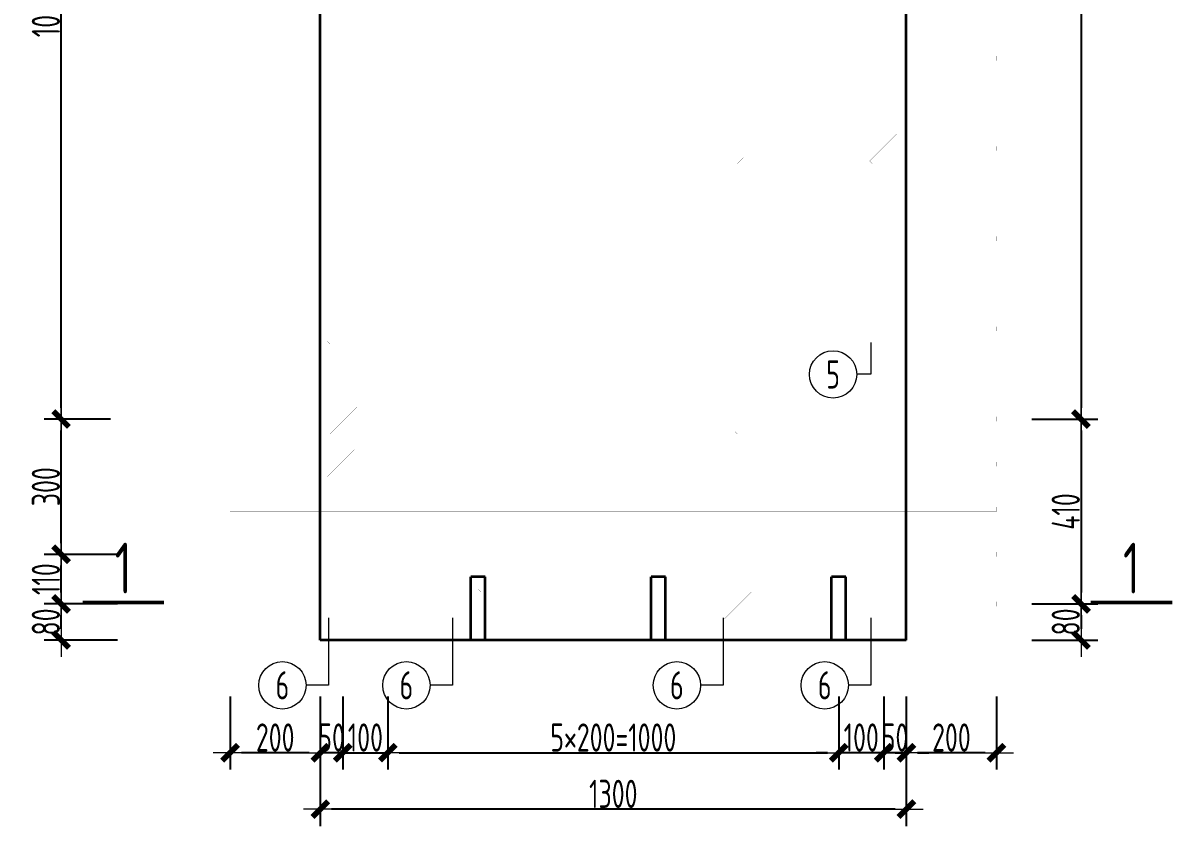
# Model space of a CAD drawing. Extents: x -85320 to 1679916, y -1321939 to 627.
# Drawn here: x 1154728 to 1164924, y -1100517 to -1093393 of the extents above; entities that cross this region are included whole.
import ezdxf
from ezdxf.enums import TextEntityAlignment as Align

# ---------------------------------------------------------------- set-up
doc = ezdxf.new("R2010")
doc.units = 0
doc.header["$LTSCALE"] = 1000
doc.layers.add('图名', color=85, linetype='Continuous')
doc.layers.add('砼墙', color=3, linetype='Continuous')
for name, color, linetype, lineweight in [('直线', 7, 'Continuous', 18), ('预制墙墙身水平筋', 130, 'Continuous', 18), ('预制墙墙身纵向受力筋', 1, 'Continuous', 18), ('预制墙墙身纵向非受力筋', 94, 'Continuous', 18), ('预制墙墙身附加筋', 94, 'Continuous', 18), ('预制墙拉筋', 130, 'Continuous', 18), ('预制墙详图标注', 3, 'Continuous', 18), ('预制墙详图轮廓', 3, 'Continuous', 35)]:
    doc.layers.add(name, color=color, linetype=linetype, lineweight=lineweight)
doc.styles.add('样式 1', font='yjkeng.shx', dxfattribs={"width": 0.7, "bigfont": 'yjkchn.shx'})
doc.styles.add('样式 2', font='yjkeng.shx', dxfattribs={"width": 0.7, "bigfont": 'yjkchn.shx'})
doc.dimstyles.new('盈建科结构', dxfattribs={"dimscale": 100, "dimtxt": 2.5, "dimasz": 1, "dimexe": 1.5, "dimexo": 0.625, "dimgap": 0.1, "dimtad": 1, "dimdec": 0, "dimrnd": 1, "dimzin": 0, "dimdsep": 46, "dimtxsty": '样式 1', "dimblk": '_yjkbk', "dimblk1": 'ARCHTICK', "dimblk2": 'ARCHTICK', "dimcen": 0.09, "dimadec": 0, "dimazin": 0, "dimtfac": 1, "dimtdec": 4, "dimtix": 1, "dimtmove": 2, "dimatfit": 3, "dimfxl": 1, "dimtolj": 1, "dimtzin": 0, "dimarcsym": 0})

# ---------------------------------------------------------------- blocks, each defined once
blk = doc.blocks.new('_yjkbk')
blk.add_line((-1, 0), (1.5, 0))
blk.add_lwpolyline([(-0.7, -0.7, 0.5, 0.5, 0), (0.7, 0.7, 0.5, 0.5, 0)], format="xyseb")
blk = doc.blocks.new('*D3483')
at = {"layer": 'Defpoints', "color": 0, "transparency": 16777216}
for p in [(1162566, -1099367), (1163366, -1099367), (1162566, -1099867)]:
    blk.add_point(p, dxfattribs=at)
at = {"layer": '预制墙详图标注', "color": 0, "lineweight": -2, "transparency": 16777216}
for p, q in [((1162566, -1099367), (1162566, -1100017)), ((1163366, -1099367), (1163366, -1100017)), ((1163266, -1099867), (1162666, -1099867))]:
    blk.add_line(p, q, dxfattribs=at)
at = {"layer": '预制墙详图标注', "color": 0, "lineweight": -2, "transparency": 16777216, "xscale": 100, "yscale": 100, "zscale": 100, "rotation": 180}
blk.add_blockref('_yjkbk', (1162566, -1099867), dxfattribs=at)
at = {"layer": '预制墙详图标注', "color": 0, "lineweight": -2, "transparency": 16777216, "xscale": 100, "yscale": 100, "zscale": 100}
blk.add_blockref('_yjkbk', (1163366, -1099867), dxfattribs=at)
at = {"layer": '预制墙详图标注', "color": 0, "transparency": 16777216, "insert": (1162966, -1099857), "char_height": 250, "attachment_point": 8, "style": '样式 1'}
blk.add_mtext('\\A1;200', dxfattribs=at)
blk = doc.blocks.new('_ArchTick')
at = {"color": 0, "linetype": 'ByBlock', "const_width": 0.4}
blk.add_lwpolyline([(-0.5, -0.5), (0.5, 0.5)], dxfattribs=at)
blk = doc.blocks.new('*D3484')
at = {"layer": 'Defpoints', "color": 0, "transparency": 16777216}
for p in [(1162366, -1099367), (1162566, -1099367), (1162366, -1099867)]:
    blk.add_point(p, dxfattribs=at)
at = {"layer": '预制墙详图标注', "color": 0, "lineweight": -2, "transparency": 16777216}
for p, q in [((1162366, -1099367), (1162366, -1100017)), ((1162566, -1099367), (1162566, -1100017)), ((1162266, -1099867), (1162166, -1099867)), ((1162566, -1099867), (1162366, -1099867)), ((1162666, -1099867), (1162766, -1099867))]:
    blk.add_line(p, q, dxfattribs=at)
at = {"layer": '预制墙详图标注', "color": 0, "lineweight": -2, "transparency": 16777216, "xscale": 100, "yscale": 100, "zscale": 100}
blk.add_blockref('_yjkbk', (1162366, -1099867), dxfattribs=at)
at = {"layer": '预制墙详图标注', "color": 0, "lineweight": -2, "transparency": 16777216, "xscale": 100, "yscale": 100, "zscale": 100, "rotation": 180}
blk.add_blockref('_yjkbk', (1162566, -1099867), dxfattribs=at)
at = {"layer": '预制墙详图标注', "color": 0, "transparency": 16777216, "insert": (1162466, -1099857), "char_height": 250, "attachment_point": 8, "style": '样式 1'}
blk.add_mtext('\\A1;50', dxfattribs=at)
blk = doc.blocks.new('*D3485')
at = {"layer": 'Defpoints', "color": 0, "transparency": 16777216}
for p in [(1157966, -1099367), (1161966, -1099367), (1161966, -1099867)]:
    blk.add_point(p, dxfattribs=at)
at = {"layer": '预制墙详图标注', "color": 0, "lineweight": -2, "transparency": 16777216}
for p, q in [((1157966, -1099430), (1157966, -1100017)), ((1161966, -1099430), (1161966, -1100017)), ((1158066, -1099867), (1161866, -1099867))]:
    blk.add_line(p, q, dxfattribs=at)
at = {"layer": '预制墙详图标注', "color": 0, "lineweight": -2, "transparency": 16777216, "xscale": 100, "yscale": 100, "zscale": 100, "rotation": 180}
blk.add_blockref('_yjkbk', (1157966, -1099867), dxfattribs=at)
at = {"layer": '预制墙详图标注', "color": 0, "lineweight": -2, "transparency": 16777216, "xscale": 100, "yscale": 100, "zscale": 100}
blk.add_blockref('_yjkbk', (1161966, -1099867), dxfattribs=at)
at = {"layer": '预制墙详图标注', "color": 0, "transparency": 16777216, "insert": (1159966, -1099857), "char_height": 250, "attachment_point": 8, "style": '样式 1'}
blk.add_mtext('\\A1;5×200=1000', dxfattribs=at)
blk = doc.blocks.new('*D3486')
at = {"layer": 'Defpoints', "color": 0, "transparency": 16777216}
for p in [(1157366, -1099367), (1157566, -1099367), (1157366, -1099867)]:
    blk.add_point(p, dxfattribs=at)
at = {"layer": '预制墙详图标注', "color": 0, "lineweight": -2, "transparency": 16777216}
for p, q in [((1157366, -1099367), (1157366, -1100017)), ((1157566, -1099367), (1157566, -1100017)), ((1157266, -1099867), (1157166, -1099867)), ((1157566, -1099867), (1157366, -1099867)), ((1157666, -1099867), (1157766, -1099867))]:
    blk.add_line(p, q, dxfattribs=at)
at = {"layer": '预制墙详图标注', "color": 0, "lineweight": -2, "transparency": 16777216, "xscale": 100, "yscale": 100, "zscale": 100}
blk.add_blockref('_yjkbk', (1157366, -1099867), dxfattribs=at)
at = {"layer": '预制墙详图标注', "color": 0, "lineweight": -2, "transparency": 16777216, "xscale": 100, "yscale": 100, "zscale": 100, "rotation": 180}
blk.add_blockref('_yjkbk', (1157566, -1099867), dxfattribs=at)
at = {"layer": '预制墙详图标注', "color": 0, "transparency": 16777216, "insert": (1157466, -1099857), "char_height": 250, "attachment_point": 8, "style": '样式 1'}
blk.add_mtext('\\A1;50', dxfattribs=at)
blk = doc.blocks.new('*D3487')
at = {"layer": 'Defpoints', "color": 0, "transparency": 16777216}
for p in [(1156566, -1099367), (1157366, -1099367), (1156566, -1099867)]:
    blk.add_point(p, dxfattribs=at)
at = {"layer": '预制墙详图标注', "color": 0, "lineweight": -2, "transparency": 16777216}
for p, q in [((1156566, -1099367), (1156566, -1100017)), ((1157366, -1099367), (1157366, -1100017)), ((1157266, -1099867), (1156666, -1099867))]:
    blk.add_line(p, q, dxfattribs=at)
at = {"layer": '预制墙详图标注', "color": 0, "lineweight": -2, "transparency": 16777216, "xscale": 100, "yscale": 100, "zscale": 100, "rotation": 180}
blk.add_blockref('_yjkbk', (1156566, -1099867), dxfattribs=at)
at = {"layer": '预制墙详图标注', "color": 0, "lineweight": -2, "transparency": 16777216, "xscale": 100, "yscale": 100, "zscale": 100}
blk.add_blockref('_yjkbk', (1157366, -1099867), dxfattribs=at)
at = {"layer": '预制墙详图标注', "color": 0, "transparency": 16777216, "insert": (1156966, -1099857), "char_height": 250, "attachment_point": 8, "style": '样式 1'}
blk.add_mtext('\\A1;200', dxfattribs=at)
blk = doc.blocks.new('*D3488')
at = {"layer": 'Defpoints', "color": 0, "transparency": 16777216}
for p in [(1157366, -1099867), (1162566, -1099867), (1157366, -1100367)]:
    blk.add_point(p, dxfattribs=at)
at = {"layer": '预制墙详图标注', "color": 0, "lineweight": -2, "transparency": 16777216}
for p, q in [((1157366, -1099930), (1157366, -1100517)), ((1162566, -1099930), (1162566, -1100517)), ((1162466, -1100367), (1157466, -1100367))]:
    blk.add_line(p, q, dxfattribs=at)
at = {"layer": '预制墙详图标注', "color": 0, "lineweight": -2, "transparency": 16777216, "xscale": 100, "yscale": 100, "zscale": 100, "rotation": 180}
blk.add_blockref('_yjkbk', (1157366, -1100367), dxfattribs=at)
at = {"layer": '预制墙详图标注', "color": 0, "lineweight": -2, "transparency": 16777216, "xscale": 100, "yscale": 100, "zscale": 100}
blk.add_blockref('_yjkbk', (1162566, -1100367), dxfattribs=at)
at = {"layer": '预制墙详图标注', "color": 0, "transparency": 16777216, "insert": (1159966, -1100357), "char_height": 250, "attachment_point": 8, "style": '样式 1'}
blk.add_mtext('\\A1;1300', dxfattribs=at)
blk = doc.blocks.new('*D3489')
at = {"layer": 'Defpoints', "color": 0, "transparency": 16777216}
for p in [(1163616, -1098547), (1163616, -1098867), (1164116, -1098867)]:
    blk.add_point(p, dxfattribs=at)
at = {"layer": '预制墙详图标注', "color": 0, "lineweight": -2, "transparency": 16777216}
for p, q in [((1163679, -1098547), (1164266, -1098547)), ((1164116, -1098647), (1164116, -1098767)), ((1163679, -1098867), (1164266, -1098867))]:
    blk.add_line(p, q, dxfattribs=at)
at = {"layer": '预制墙详图标注', "color": 0, "lineweight": -2, "transparency": 16777216, "xscale": 100, "yscale": 100, "zscale": 100}
for p, rotation in [((1164116, -1098547), 90), ((1164116, -1098867), 270)]:
    blk.add_blockref('_yjkbk', p, dxfattribs=dict(at, rotation=rotation))
at = {"layer": '预制墙详图标注', "color": 0, "transparency": 16777216, "insert": (1164106, -1098707), "char_height": 250, "attachment_point": 8, "rotation": 90, "style": '样式 1'}
blk.add_mtext('\\A1;80', dxfattribs=at)
blk = doc.blocks.new('*D3490')
at = {"layer": 'Defpoints', "color": 0, "transparency": 16777216}
for p in [(1163616, -1096907), (1163616, -1098547), (1164116, -1098547)]:
    blk.add_point(p, dxfattribs=at)
at = {"layer": '预制墙详图标注', "color": 0, "lineweight": -2, "transparency": 16777216}
for p, q in [((1163679, -1096907), (1164266, -1096907)), ((1164116, -1097007), (1164116, -1098447)), ((1163679, -1098547), (1164266, -1098547))]:
    blk.add_line(p, q, dxfattribs=at)
at = {"layer": '预制墙详图标注', "color": 0, "lineweight": -2, "transparency": 16777216, "xscale": 100, "yscale": 100, "zscale": 100}
for p, rotation in [((1164116, -1096907), 90), ((1164116, -1098547), 270)]:
    blk.add_blockref('_yjkbk', p, dxfattribs=dict(at, rotation=rotation))
at = {"layer": '预制墙详图标注', "color": 0, "transparency": 16777216, "insert": (1164106, -1097727), "char_height": 250, "attachment_point": 8, "rotation": 90, "style": '样式 1'}
blk.add_mtext('\\A1;410', dxfattribs=at)
blk = doc.blocks.new('*D3491')
at = {"layer": 'Defpoints', "color": 0, "transparency": 16777216}
for p in [(1155066, -1098547), (1155566, -1098547), (1155566, -1098867)]:
    blk.add_point(p, dxfattribs=at)
at = {"layer": '预制墙详图标注', "color": 0, "lineweight": -2, "transparency": 16777216}
for p, q in [((1155566, -1098547), (1154916, -1098547)), ((1155066, -1098767), (1155066, -1098647)), ((1155566, -1098867), (1154916, -1098867))]:
    blk.add_line(p, q, dxfattribs=at)
at = {"layer": '预制墙详图标注', "color": 0, "lineweight": -2, "transparency": 16777216, "xscale": 100, "yscale": 100, "zscale": 100}
for p, rotation in [((1155066, -1098547), 90), ((1155066, -1098867), 270)]:
    blk.add_blockref('_yjkbk', p, dxfattribs=dict(at, rotation=rotation))
at = {"layer": '预制墙详图标注', "color": 0, "transparency": 16777216, "insert": (1155056, -1098707), "char_height": 250, "attachment_point": 8, "rotation": 90, "style": '样式 1'}
blk.add_mtext('\\A1;80', dxfattribs=at)
blk = doc.blocks.new('*D3492')
at = {"layer": 'Defpoints', "color": 0, "transparency": 16777216}
for p in [(1155066, -1098107), (1155566, -1098107), (1155566, -1098547)]:
    blk.add_point(p, dxfattribs=at)
at = {"layer": '预制墙详图标注', "color": 0, "lineweight": -2, "transparency": 16777216}
for p, q in [((1155566, -1098107), (1154916, -1098107)), ((1155066, -1098447), (1155066, -1098207)), ((1155566, -1098547), (1154916, -1098547))]:
    blk.add_line(p, q, dxfattribs=at)
at = {"layer": '预制墙详图标注', "color": 0, "lineweight": -2, "transparency": 16777216, "xscale": 100, "yscale": 100, "zscale": 100}
for p, rotation in [((1155066, -1098107), 90), ((1155066, -1098547), 270)]:
    blk.add_blockref('_yjkbk', p, dxfattribs=dict(at, rotation=rotation))
at = {"layer": '预制墙详图标注', "color": 0, "transparency": 16777216, "insert": (1155056, -1098327), "char_height": 250, "attachment_point": 8, "rotation": 90, "style": '样式 1'}
blk.add_mtext('\\A1;110', dxfattribs=at)
blk = doc.blocks.new('*D3493')
at = {"layer": 'Defpoints', "color": 0, "transparency": 16777216}
for p in [(1155066, -1096907), (1155566, -1096907), (1155566, -1098107)]:
    blk.add_point(p, dxfattribs=at)
at = {"layer": '预制墙详图标注', "color": 0, "lineweight": -2, "transparency": 16777216}
for p, q in [((1155504, -1096907), (1154916, -1096907)), ((1155066, -1098007), (1155066, -1097007)), ((1155504, -1098107), (1154916, -1098107))]:
    blk.add_line(p, q, dxfattribs=at)
at = {"layer": '预制墙详图标注', "color": 0, "lineweight": -2, "transparency": 16777216, "xscale": 100, "yscale": 100, "zscale": 100}
for p, rotation in [((1155066, -1096907), 90), ((1155066, -1098107), 270)]:
    blk.add_blockref('_yjkbk', p, dxfattribs=dict(at, rotation=rotation))
at = {"layer": '预制墙详图标注', "color": 0, "transparency": 16777216, "insert": (1155056, -1097507), "char_height": 250, "attachment_point": 8, "rotation": 90, "style": '样式 1'}
blk.add_mtext('\\A1;300', dxfattribs=at)
blk = doc.blocks.new('*D3494')
at = {"layer": 'Defpoints', "color": 0, "transparency": 16777216}
for p in [(1155066, -1088907), (1155566, -1088907), (1155566, -1096907)]:
    blk.add_point(p, dxfattribs=at)
at = {"layer": '预制墙详图标注', "color": 0, "lineweight": -2, "transparency": 16777216}
for p, q in [((1155504, -1088907), (1154916, -1088907)), ((1155066, -1096807), (1155066, -1089007)), ((1155504, -1096907), (1154916, -1096907))]:
    blk.add_line(p, q, dxfattribs=at)
at = {"layer": '预制墙详图标注', "color": 0, "lineweight": -2, "transparency": 16777216, "xscale": 100, "yscale": 100, "zscale": 100}
for p, rotation in [((1155066, -1088907), 90), ((1155066, -1096907), 270)]:
    blk.add_blockref('_yjkbk', p, dxfattribs=dict(at, rotation=rotation))
at = {"layer": '预制墙详图标注', "color": 0, "transparency": 16777216, "insert": (1155056, -1092907), "char_height": 250, "attachment_point": 8, "rotation": 90, "style": '样式 1'}
blk.add_mtext('\\A1;10×200=2000', dxfattribs=at)
blk = doc.blocks.new('*D3521')
at = {"layer": 'Defpoints', "color": 0, "transparency": 16777216}
for p in [(1161966, -1099367), (1162366, -1099367), (1161966, -1099867)]:
    blk.add_point(p, dxfattribs=at)
at = {"layer": '预制墙详图标注', "color": 0, "lineweight": -2, "transparency": 16777216}
for p, q in [((1161966, -1099367), (1161966, -1100017)), ((1162366, -1099367), (1162366, -1100017)), ((1161866, -1099867), (1161766, -1099867)), ((1162366, -1099867), (1161966, -1099867)), ((1162466, -1099867), (1162566, -1099867))]:
    blk.add_line(p, q, dxfattribs=at)
at = {"layer": '预制墙详图标注', "color": 0, "lineweight": -2, "transparency": 16777216, "xscale": 100, "yscale": 100, "zscale": 100}
blk.add_blockref('_yjkbk', (1161966, -1099867), dxfattribs=at)
at = {"layer": '预制墙详图标注', "color": 0, "lineweight": -2, "transparency": 16777216, "xscale": 100, "yscale": 100, "zscale": 100, "rotation": 180}
blk.add_blockref('_yjkbk', (1162366, -1099867), dxfattribs=at)
at = {"layer": '预制墙详图标注', "color": 0, "transparency": 16777216, "insert": (1162166, -1099857), "char_height": 250, "attachment_point": 8, "style": '样式 1'}
blk.add_mtext('\\A1;100', dxfattribs=at)
blk = doc.blocks.new('*D3530')
at = {"layer": 'Defpoints', "color": 0, "transparency": 16777216}
for p in [(1157566, -1099367), (1157966, -1099367), (1157966, -1099867)]:
    blk.add_point(p, dxfattribs=at)
at = {"layer": '预制墙详图标注', "color": 0, "lineweight": -2, "transparency": 16777216}
for p, q in [((1157566, -1099367), (1157566, -1100017)), ((1157966, -1099367), (1157966, -1100017)), ((1157466, -1099867), (1157366, -1099867)), ((1157566, -1099867), (1157966, -1099867)), ((1158066, -1099867), (1158166, -1099867))]:
    blk.add_line(p, q, dxfattribs=at)
at = {"layer": '预制墙详图标注', "color": 0, "lineweight": -2, "transparency": 16777216, "xscale": 100, "yscale": 100, "zscale": 100}
blk.add_blockref('_yjkbk', (1157566, -1099867), dxfattribs=at)
at = {"layer": '预制墙详图标注', "color": 0, "lineweight": -2, "transparency": 16777216, "xscale": 100, "yscale": 100, "zscale": 100, "rotation": 180}
blk.add_blockref('_yjkbk', (1157966, -1099867), dxfattribs=at)
at = {"layer": '预制墙详图标注', "color": 0, "transparency": 16777216, "insert": (1157766, -1099857), "char_height": 250, "attachment_point": 8, "style": '样式 1'}
blk.add_mtext('\\A1;100', dxfattribs=at)
blk = doc.blocks.new('*D3558')
at = {"layer": 'Defpoints', "color": 0, "transparency": 16777216}
for p in [(1163616, -1088087), (1163616, -1096907), (1164116, -1096907)]:
    blk.add_point(p, dxfattribs=at)
at = {"layer": '预制墙详图标注', "color": 0, "lineweight": -2, "transparency": 16777216}
for p, q in [((1163679, -1088087), (1164266, -1088087)), ((1164116, -1088187), (1164116, -1096807)), ((1163679, -1096907), (1164266, -1096907))]:
    blk.add_line(p, q, dxfattribs=at)
at = {"layer": '预制墙详图标注', "color": 0, "lineweight": -2, "transparency": 16777216, "xscale": 100, "yscale": 100, "zscale": 100}
for p, rotation in [((1164116, -1088087), 90), ((1164116, -1096907), 270)]:
    blk.add_blockref('_yjkbk', p, dxfattribs=dict(at, rotation=rotation))
at = {"layer": '预制墙详图标注', "color": 0, "transparency": 16777216, "insert": (1164106, -1092497), "char_height": 250, "attachment_point": 8, "rotation": 90, "style": '样式 1'}
blk.add_mtext('\\A1;2200', dxfattribs=at)

msp = doc.modelspace()

# ---------------------------------------------------------------- linework, layer by layer
at = {"layer": '图名', "lineweight": 50}
for p, q in [((1155978.538, -1098535.057), (1155258.538, -1098535.057)), ((1164203.538, -1098535.057), (1164923.538, -1098535.057))]:
    msp.add_line(p, q, dxfattribs=at)
at = {"layer": '直线', "lineweight": 18}
for points in [[(1162252.041, -1096229.055), (1162252.041, -1096509.055), (1162132.041, -1096509.055)], [(1157440.036, -1098669.055), (1157440.036, -1099269.055), (1157240.036, -1099269.055)], [(1158540.041, -1098669.055), (1158540.041, -1099269.055), (1158340.041, -1099269.055)], [(1160940.041, -1098669.055), (1160940.041, -1099269.055), (1160740.041, -1099269.055)], [(1162252.041, -1098669.055), (1162252.041, -1099269.055), (1162052.041, -1099269.055)]]:
    msp.add_lwpolyline(points, dxfattribs=at)
for centre in [(1161916.043, -1096510.861), (1157030.036, -1099269.055), (1158130.041, -1099269.055), (1160530.041, -1099269.055), (1161842.041, -1099269.055)]:
    msp.add_circle(centre, 210, dxfattribs=at)
at = {"layer": '砼墙', "lineweight": 35}
for p, q in [((1158702.038, -1098867.057), (1158702.038, -1098307.057)), ((1158830.038, -1098307.057), (1158702.038, -1098307.057)), ((1158830.038, -1098867.057), (1158830.038, -1098307.057)), ((1160302.038, -1098867.057), (1160302.038, -1098307.057)), ((1160430.038, -1098307.057), (1160302.038, -1098307.057)), ((1160430.038, -1098867.057), (1160430.038, -1098307.057)), ((1161902.038, -1098867.057), (1161902.038, -1098307.057)), ((1162030.038, -1098307.057), (1161902.038, -1098307.057)), ((1162030.038, -1098867.057), (1162030.038, -1098307.057))]:
    msp.add_line(p, q, dxfattribs=at)
at = {"layer": '预制墙墙身水平筋', "lineweight": 18, "const_width": 0.18}
for points in [[(1163229.503, -1093727.057), (1163366.038, -1093727.057), (1163366.038, -1093687.057), (1156566.038, -1093687.057), (1156566.038, -1093727.057), (1156702.574, -1093727.057), (1156702.574, -1093687.057), (1156566.038, -1093687.057), (1156566.038, -1093727.057), (1163366.038, -1093727.057), (1163366.038, -1093687.057), (1163229.503, -1093687.057)], [(1163229.503, -1093727.057), (1163366.038, -1093727.057), (1163366.038, -1093687.057), (1156566.038, -1093687.057), (1156566.038, -1093727.057), (1156702.574, -1093727.057), (1156702.574, -1093687.057), (1156566.038, -1093687.057), (1156566.038, -1093727.057), (1163366.038, -1093727.057), (1163366.038, -1093687.057), (1163229.503, -1093687.057)], [(1163229.503, -1094527.057), (1163366.038, -1094527.057), (1163366.038, -1094487.057), (1156566.038, -1094487.057), (1156566.038, -1094527.057), (1156702.574, -1094527.057), (1156702.574, -1094487.057), (1156566.038, -1094487.057), (1156566.038, -1094527.057), (1163366.038, -1094527.057), (1163366.038, -1094487.057), (1163229.503, -1094487.057)], [(1163229.503, -1094527.057), (1163366.038, -1094527.057), (1163366.038, -1094487.057), (1156566.038, -1094487.057), (1156566.038, -1094527.057), (1156702.574, -1094527.057), (1156702.574, -1094487.057), (1156566.038, -1094487.057), (1156566.038, -1094527.057), (1163366.038, -1094527.057), (1163366.038, -1094487.057), (1163229.503, -1094487.057)], [(1163229.503, -1095327.057), (1163366.038, -1095327.057), (1163366.038, -1095287.057), (1156566.038, -1095287.057), (1156566.038, -1095327.057), (1156702.574, -1095327.057), (1156702.574, -1095287.057), (1156566.038, -1095287.057), (1156566.038, -1095327.057), (1163366.038, -1095327.057), (1163366.038, -1095287.057), (1163229.503, -1095287.057)], [(1163229.503, -1095327.057), (1163366.038, -1095327.057), (1163366.038, -1095287.057), (1156566.038, -1095287.057), (1156566.038, -1095327.057), (1156702.574, -1095327.057), (1156702.574, -1095287.057), (1156566.038, -1095287.057), (1156566.038, -1095327.057), (1163366.038, -1095327.057), (1163366.038, -1095287.057), (1163229.503, -1095287.057)], [(1163229.503, -1096127.057), (1163366.038, -1096127.057), (1163366.038, -1096087.057), (1156566.038, -1096087.057), (1156566.038, -1096127.057), (1156702.574, -1096127.057), (1156702.574, -1096087.057), (1156566.038, -1096087.057), (1156566.038, -1096127.057), (1163366.038, -1096127.057), (1163366.038, -1096087.057), (1163229.503, -1096087.057)], [(1163229.503, -1096127.057), (1163366.038, -1096127.057), (1163366.038, -1096087.057), (1156566.038, -1096087.057), (1156566.038, -1096127.057), (1156702.574, -1096127.057), (1156702.574, -1096087.057), (1156566.038, -1096087.057), (1156566.038, -1096127.057), (1163366.038, -1096127.057), (1163366.038, -1096087.057), (1163229.503, -1096087.057)], [(1163229.503, -1096927.057), (1163366.038, -1096927.057), (1163366.038, -1096887.057), (1156566.038, -1096887.057), (1156566.038, -1096927.057), (1156702.574, -1096927.057), (1156702.574, -1096887.057), (1156566.038, -1096887.057), (1156566.038, -1096927.057), (1163366.038, -1096927.057), (1163366.038, -1096887.057), (1163229.503, -1096887.057)], [(1163229.503, -1096927.057), (1163366.038, -1096927.057), (1163366.038, -1096887.057), (1156566.038, -1096887.057), (1156566.038, -1096927.057), (1156702.574, -1096927.057), (1156702.574, -1096887.057), (1156566.038, -1096887.057), (1156566.038, -1096927.057), (1163366.038, -1096927.057), (1163366.038, -1096887.057), (1163229.503, -1096887.057)], [(1163229.503, -1097327.057), (1163366.038, -1097327.057), (1163366.038, -1097287.057), (1156566.038, -1097287.057), (1156566.038, -1097327.057), (1156702.574, -1097327.057), (1156702.574, -1097287.057), (1156566.038, -1097287.057), (1156566.038, -1097327.057), (1163366.038, -1097327.057), (1163366.038, -1097287.057), (1163229.503, -1097287.057)], [(1163229.503, -1097327.057), (1163366.038, -1097327.057), (1163366.038, -1097287.057), (1156566.038, -1097287.057), (1156566.038, -1097327.057), (1156702.574, -1097327.057), (1156702.574, -1097287.057), (1156566.038, -1097287.057), (1156566.038, -1097327.057), (1163366.038, -1097327.057), (1163366.038, -1097287.057), (1163229.503, -1097287.057)], [(1163229.503, -1097727.057), (1163366.038, -1097727.057), (1163366.038, -1097687.057), (1156566.038, -1097687.057), (1156566.038, -1097727.057), (1156702.574, -1097727.057), (1156702.574, -1097687.057), (1156566.038, -1097687.057), (1156566.038, -1097727.057), (1163366.038, -1097727.057), (1163366.038, -1097687.057), (1163229.503, -1097687.057)], [(1163229.503, -1097727.057), (1163366.038, -1097727.057), (1163366.038, -1097687.057), (1156566.038, -1097687.057), (1156566.038, -1097727.057), (1156702.574, -1097727.057), (1156702.574, -1097687.057), (1156566.038, -1097687.057), (1156566.038, -1097727.057), (1163366.038, -1097727.057), (1163366.038, -1097687.057), (1163229.503, -1097687.057)], [(1163229.503, -1098127.057), (1163366.038, -1098127.057), (1163366.038, -1098087.057), (1156566.038, -1098087.057), (1156566.038, -1098127.057), (1156702.574, -1098127.057), (1156702.574, -1098087.057), (1156566.038, -1098087.057), (1156566.038, -1098127.057), (1163366.038, -1098127.057), (1163366.038, -1098087.057), (1163229.503, -1098087.057)], [(1163229.503, -1098127.057), (1163366.038, -1098127.057), (1163366.038, -1098087.057), (1156566.038, -1098087.057), (1156566.038, -1098127.057), (1156702.574, -1098127.057), (1156702.574, -1098087.057), (1156566.038, -1098087.057), (1156566.038, -1098127.057), (1163366.038, -1098127.057), (1163366.038, -1098087.057), (1163229.503, -1098087.057)]]:
    msp.add_lwpolyline(points, close=True, dxfattribs=at)
for points in [[(1161191.365, -1098527.057), (1156566.038, -1098527.057), (1156566.038, -1098567.057), (1156702.574, -1098567.057), (1156702.574, -1098527.057), (1156566.038, -1098527.057), (1156566.038, -1098567.057), (1161189.045, -1098567.057)], [(1163229.503, -1098567.057), (1163366.038, -1098567.057), (1163366.038, -1098527.057), (1156702.574, -1098527.057)], [(1156702.574, -1098567.057), (1163366.038, -1098567.057), (1163366.038, -1098527.057), (1163229.503, -1098527.057), (1163229.503, -1098567.057)]]:
    msp.add_lwpolyline(points, dxfattribs=at)
at = {"layer": '预制墙墙身纵向受力筋', "lineweight": 18, "const_width": 0.18}
for points in [[(1158798.038, -1098383.057), (1158798.038, -1086883.057), (1158734.038, -1086883.057), (1158734.038, -1098383.057)], [(1160398.038, -1098383.057), (1160398.038, -1086883.057), (1160334.038, -1086883.057), (1160334.038, -1098383.057)], [(1161998.038, -1098383.057), (1161998.038, -1086883.057), (1161934.038, -1086883.057), (1161934.038, -1098383.057)]]:
    msp.add_lwpolyline(points, close=True, dxfattribs=at)
at = {"layer": '预制墙墙身纵向非受力筋', "lineweight": 18, "const_width": 0.18}
for points in [[(1157982.038, -1098807.057), (1157982.038, -1088007.057), (1157950.038, -1088007.057), (1157950.038, -1098807.057)], [(1159582.038, -1098807.057), (1159582.038, -1088007.057), (1159550.038, -1088007.057), (1159550.038, -1098807.057)], [(1161182.038, -1098807.057), (1161182.038, -1088007.057), (1161150.038, -1088007.057), (1161150.038, -1098807.057)]]:
    msp.add_lwpolyline(points, close=True, dxfattribs=at)
at = {"layer": '预制墙墙身附加筋', "lineweight": 18, "const_width": 0.18}
for points in [[(1157594.038, -1098807.057), (1157594.038, -1088007.057), (1157538.038, -1088007.057), (1157538.038, -1098807.057)], [(1162394.038, -1098807.057), (1162394.038, -1088007.057), (1162338.038, -1088007.057), (1162338.038, -1098807.057)]]:
    msp.add_lwpolyline(points, close=True, dxfattribs=at)
at = {"layer": '预制墙拉筋', "lineweight": 18, "const_width": 0.18}
for points in [[(1157668.722, -1093577.741), (1157428.722, -1093817.741), (1157451.349, -1093840.369), (1157691.349, -1093600.369)], [(1162480.727, -1093577.741), (1162240.727, -1093817.741), (1162263.354, -1093840.369), (1162503.354, -1093600.369)], [(1157668.722, -1094377.741), (1157428.722, -1094617.741), (1157451.349, -1094640.369), (1157691.349, -1094400.369)], [(1158884.727, -1094377.741), (1158644.727, -1094617.741), (1158667.354, -1094640.369), (1158907.354, -1094400.369)], [(1161284.727, -1094377.741), (1161044.727, -1094617.741), (1161067.354, -1094640.369), (1161307.354, -1094400.369)], [(1162480.727, -1094377.741), (1162240.727, -1094617.741), (1162263.354, -1094640.369), (1162503.354, -1094400.369)], [(1157668.722, -1095177.741), (1157428.722, -1095417.741), (1157451.349, -1095440.369), (1157691.349, -1095200.369)], [(1162480.727, -1095177.741), (1162240.727, -1095417.741), (1162263.354, -1095440.369), (1162503.354, -1095200.369)], [(1157668.722, -1095977.741), (1157428.722, -1096217.741), (1157451.349, -1096240.369), (1157691.349, -1096000.369)], [(1162480.727, -1095977.741), (1162240.727, -1096217.741), (1162263.354, -1096240.369), (1162503.354, -1096000.369)], [(1157668.722, -1096777.741), (1157428.722, -1097017.741), (1157451.349, -1097040.369), (1157691.349, -1096800.369)], [(1158884.727, -1096777.741), (1158644.727, -1097017.741), (1158667.354, -1097040.369), (1158907.354, -1096800.369)], [(1161284.727, -1096777.741), (1161044.727, -1097017.741), (1161067.354, -1097040.369), (1161307.354, -1096800.369)], [(1162480.727, -1096777.741), (1162240.727, -1097017.741), (1162263.354, -1097040.369), (1162503.354, -1096800.369)], [(1157668.722, -1097177.741), (1157428.722, -1097417.741), (1157451.349, -1097440.369), (1157691.349, -1097200.369)], [(1162480.727, -1097177.741), (1162240.727, -1097417.741), (1162263.354, -1097440.369), (1162503.354, -1097200.369)], [(1157668.722, -1097577.741), (1157428.722, -1097817.741), (1157451.349, -1097840.369), (1157691.349, -1097600.369)], [(1162480.727, -1097577.741), (1162240.727, -1097817.741), (1162263.354, -1097840.369), (1162503.354, -1097600.369)], [(1157668.722, -1097977.741), (1157428.722, -1098217.741), (1157451.349, -1098240.369), (1157691.349, -1098000.369)], [(1162480.727, -1097977.741), (1162240.727, -1098217.741), (1162263.354, -1098240.369), (1162503.354, -1098000.369)], [(1157668.722, -1098417.741), (1157428.722, -1098657.741), (1157451.349, -1098680.369), (1157691.349, -1098440.369)], [(1158768.727, -1098417.741), (1158528.727, -1098657.741), (1158551.354, -1098680.369), (1158791.354, -1098440.369)], [(1161168.727, -1098417.741), (1160928.727, -1098657.741), (1160951.354, -1098680.369), (1161191.354, -1098440.369)], [(1162480.727, -1098417.741), (1162240.727, -1098657.741), (1162263.354, -1098680.369), (1162503.354, -1098440.369)]]:
    msp.add_lwpolyline(points, close=True, dxfattribs=at)
at = {"layer": '预制墙详图轮廓', "lineweight": 35}
for p, q in [((1157366.038, -1098867.057), (1157366.038, -1087947.057)), ((1162566.038, -1098867.057), (1162566.038, -1087947.057)), ((1162566.038, -1098867.057), (1157366.038, -1098867.057))]:
    msp.add_line(p, q, dxfattribs=at)

# ---------------------------------------------------------------- texts
at = {"layer": '图名', "linetype": 'Continuous', "style": '样式 2', "width": 0.7}
for p in [(1155693.538, -1098454.057), (1164638.538, -1098454.057)]:
    msp.add_text('1', height=450, dxfattribs=at).set_placement(p, align=Align.RIGHT)
at = {"layer": '直线', "linetype": 'Continuous', "style": '样式 1', "width": 0.7}
for s, p in [('5', (1161916.043, -1096510.861)), ('6', (1157030.036, -1099269.055)), ('6', (1158130.041, -1099269.055)), ('6', (1160530.041, -1099269.055)), ('6', (1161842.041, -1099269.055))]:
    msp.add_text(s, height=250, dxfattribs=at).set_placement(p, align=Align.MIDDLE_CENTER)

# ---------------------------------------------------------------- dimensions: what is measured, and where the dimension line sits
at = {"layer": '预制墙详图标注'}
for p1, p2, distance, text, picture, middle in [((1163616.038, -1088087.057), (1163616.038, -1096907.057), 500, '2200', '*D3558', (1163981.038, -1092497.057)), ((1155566.038, -1096907.057), (1155566.038, -1088907.057), 500, '10×200=2000', '*D3494', (1154931.038, -1092907.057)), ((1155566.038, -1098107.057), (1155566.038, -1096907.057), 500, '300', '*D3493', (1154931.038, -1097507.057)), ((1157966.038, -1099367.057), (1161966.038, -1099367.057), -500, '5×200=1000', '*D3485', (1159966.038, -1099732.057))]:
    dim = msp.add_aligned_dim(p1=p1, p2=p2, distance=distance, text=text, dimstyle='盈建科结构', override={"dimscale": 100, "dimtxt": 2.5, "dimasz": 1, "dimexe": 1.5, "dimexo": 0.625, "dimgap": 0.1, "dimtad": 1, "dimlfac": 0.25, "dimrnd": 5, "dimdle": 0, "dimtix": 1, "dimfxlon": 0}, dxfattribs=at)
    dim.commit()
    dim.dimension.update_dxf_attribs({"geometry": picture, "text_midpoint": middle})
for p1, p2, distance, override, picture, middle in [((1163616.038, -1096907.057), (1163616.038, -1098547.057), 500, {"dimscale": 100, "dimtxt": 2.5, "dimasz": 1, "dimexe": 1.5, "dimexo": 0.625, "dimgap": 0.1, "dimtad": 1, "dimlfac": 0.25, "dimrnd": 5, "dimdle": 0, "dimtix": 1, "dimfxlon": 0}, '*D3490', (1163981.038, -1097727.057)), ((1155566.038, -1098547.057), (1155566.038, -1098107.057), 500, {"dimscale": 100, "dimtxt": 2.5, "dimasz": 1, "dimexe": 1.5, "dimexo": 0, "dimgap": 0.1, "dimtad": 1, "dimlfac": 0.25, "dimrnd": 5, "dimdle": 0, "dimfxlon": 0}, '*D3492', (1154931.038, -1098327.057)), ((1155566.038, -1098867.057), (1155566.038, -1098547.057), 500, {"dimscale": 100, "dimtxt": 2.5, "dimasz": 1, "dimexe": 1.5, "dimexo": 0, "dimgap": 0.1, "dimtad": 1, "dimlfac": 0.25, "dimrnd": 5, "dimdle": 0, "dimfxlon": 0}, '*D3491', (1154931.038, -1098707.057)), ((1163616.038, -1098547.057), (1163616.038, -1098867.057), 500, {"dimscale": 100, "dimtxt": 2.5, "dimasz": 1, "dimexe": 1.5, "dimexo": 0.625, "dimgap": 0.1, "dimtad": 1, "dimlfac": 0.25, "dimrnd": 5, "dimdle": 0, "dimtix": 1, "dimfxlon": 0}, '*D3489', (1163981.038, -1098707.057)), ((1157366.038, -1099367.057), (1156566.038, -1099367.057), 500, {"dimscale": 100, "dimtxt": 2.5, "dimasz": 1, "dimexe": 1.5, "dimexo": 0, "dimgap": 0.1, "dimtad": 1, "dimlfac": 0.25, "dimrnd": 5, "dimdle": 0, "dimfxlon": 0}, '*D3487', (1156966.038, -1099732.057)), ((1157566.038, -1099367.057), (1157366.038, -1099367.057), 500, {"dimscale": 100, "dimtxt": 2.5, "dimasz": 1, "dimexe": 1.5, "dimexo": 0, "dimgap": 0.1, "dimtad": 1, "dimlfac": 0.25, "dimrnd": 5, "dimdle": 0, "dimfxlon": 0}, '*D3486', (1157466.038, -1099732.057)), ((1157566.038, -1099367.057), (1157966.038, -1099367.057), -500, {"dimscale": 100, "dimtxt": 2.5, "dimasz": 1, "dimexe": 1.5, "dimexo": 0, "dimgap": 0.1, "dimtad": 1, "dimlfac": 0.25, "dimrnd": 5, "dimdle": 0, "dimfxlon": 0}, '*D3530', (1157766.038, -1099732.057)), ((1162366.038, -1099367.057), (1161966.038, -1099367.057), 500, {"dimscale": 100, "dimtxt": 2.5, "dimasz": 1, "dimexe": 1.5, "dimexo": 0, "dimgap": 0.1, "dimtad": 1, "dimlfac": 0.25, "dimrnd": 5, "dimdle": 0, "dimfxlon": 0}, '*D3521', (1162166.038, -1099732.057)), ((1162566.038, -1099367.057), (1162366.038, -1099367.057), 500, {"dimscale": 100, "dimtxt": 2.5, "dimasz": 1, "dimexe": 1.5, "dimexo": 0, "dimgap": 0.1, "dimtad": 1, "dimlfac": 0.25, "dimrnd": 5, "dimdle": 0, "dimfxlon": 0}, '*D3484', (1162466.038, -1099732.057)), ((1163366.038, -1099367.057), (1162566.038, -1099367.057), 500, {"dimscale": 100, "dimtxt": 2.5, "dimasz": 1, "dimexe": 1.5, "dimexo": 0, "dimgap": 0.1, "dimtad": 1, "dimlfac": 0.25, "dimrnd": 5, "dimdle": 0, "dimfxlon": 0}, '*D3483', (1162966.038, -1099732.057)), ((1162566.038, -1099867.057), (1157366.038, -1099867.057), 500, {"dimscale": 100, "dimtxt": 2.5, "dimasz": 1, "dimexe": 1.5, "dimexo": 0.625, "dimgap": 0.1, "dimtad": 1, "dimlfac": 0.25, "dimrnd": 5, "dimdle": 0, "dimtix": 1, "dimfxlon": 0}, '*D3488', (1159966.038, -1100232.057))]:
    dim = msp.add_aligned_dim(p1=p1, p2=p2, distance=distance, dimstyle='盈建科结构', override=override, dxfattribs=at)
    dim.commit()
    dim.dimension.update_dxf_attribs({"geometry": picture, "text_midpoint": middle})

doc.saveas('drawing.dxf')
